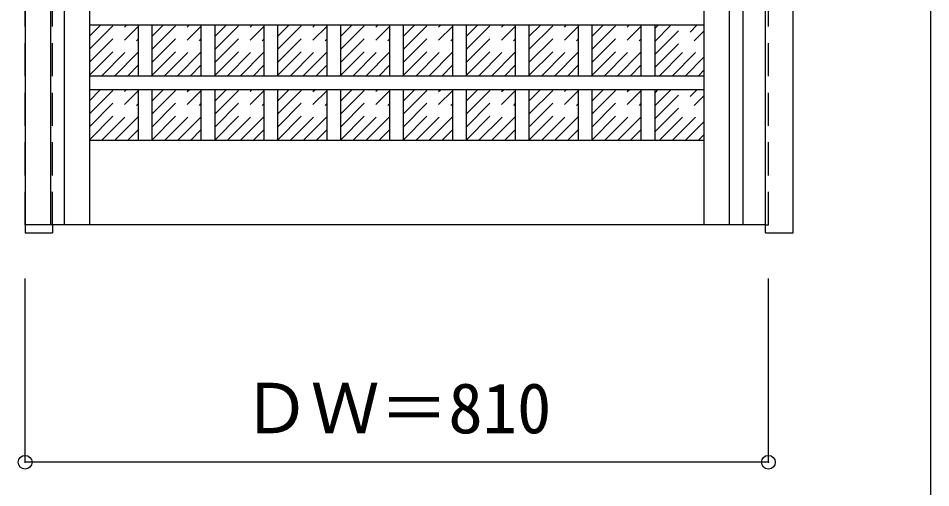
# Model space of a CAD drawing. Units: millimetres, scale not verified. Extents: x -6000 to 5700, y -4307 to 4175.
# Drawn here: x -1516 to -522, y 1140 to 1652 of the extents above; entities that cross this region are included whole.
import ezdxf
from ezdxf.enums import TextEntityAlignment as Align

# ---------------------------------------------------------------- set-up
doc = ezdxf.new("R2010")
doc.units = ezdxf.units.MM
doc.header["$LTSCALE"] = 30
doc.header["$PDMODE"] = 32
doc.header["$PDSIZE"] = 15
doc.linetypes.add('DASHED1', pattern=[1.8, 1.2, -0.6])
for name, color, linetype in [('0-2_扉', 4, 'DASHED1'), ('0-4_枠', 3, 'Continuous'), ('0-B_寸法', 7, 'Continuous'), ('0-C_ハッチ', 4, 'DASHED1'), ('F-1_枠', 6, 'Continuous')]:
    doc.layers.add(name, color=color, linetype=linetype)
doc.styles.add('ＭＳ ゴシック', font='')
doc.styles.get('ＭＳ ゴシック').set_extended_font_data('MS Gothic')

msp = doc.modelspace()

# ---------------------------------------------------------------- linework, layer by layer
at = {"layer": '0-2_扉', "color": 3, "linetype": 'Continuous'}
for p in [(-1509, 3409.5), (-702, 1426.5)]:
    msp.add_line(p, (-1509, 1426.5), dxfattribs=at)
at = {"layer": '0-2_扉'}
msp.add_lwpolyline([(-702, 1426.5), (-699, 1426.5), (-699, 3409.5)], dxfattribs=at)
at = {"layer": '0-4_枠'}
for p, q in [((-672, 1418), (-672, 3453)), ((-702, 1418), (-702, 3423)), ((-1509, 1426.5), (-1509, 1418)), ((-1479, 1426.5), (-1479, 1418)), ((-1509, 1418), (-1479, 1418)), ((-702, 1418), (-672, 1418))]:
    msp.add_line(p, q, dxfattribs=at)
at = {"layer": '0-4_枠', "color": 4, "linetype": 'DASHED1'}
for p, q in [((-1509, 1426.5), (-1509, 3423)), ((-1479, 1426.5), (-1479, 3423))]:
    msp.add_line(p, q, dxfattribs=at)
at = {"layer": '0-B_寸法', "color": 4}
for p, q in [((-1509, 1168), (-1509, 1368)), ((-699, 1168), (-699, 1368)), ((-699, 1168), (-1509, 1168))]:
    msp.add_line(p, q, dxfattribs=at)
at = {"layer": '0-B_寸法'}
for p in [(-1509, 1168), (-699, 1168)]:
    msp.add_point(p, dxfattribs=at)
at = {"layer": '0-C_ハッチ', "color": 3, "linetype": 'Continuous'}
for p, q in [((-1481.5, 3409.5), (-1481.5, 1426.5)), ((-1466.5, 3409.5), (-1466.5, 1426.5)), ((-741.5, 1426.5), (-741.5, 3409.5)), ((-726.5, 1426.5), (-726.5, 3409.5)), ((-769, 1644.1), (-1439, 1644.1)), ((-1385.5, 1588.7), (-1385.5, 1644.1)), ((-1370.5, 1588.7), (-1370.5, 1644.1)), ((-1317, 1588.7), (-1317, 1644.1)), ((-1302, 1588.7), (-1302, 1644.1)), ((-1248.5, 1588.7), (-1248.5, 1644.1)), ((-1233.5, 1588.7), (-1233.5, 1644.1)), ((-1180, 1588.7), (-1180, 1644.1)), ((-1165, 1588.7), (-1165, 1644.1)), ((-1111.5, 1588.7), (-1111.5, 1644.1)), ((-1096.5, 1588.7), (-1096.5, 1644.1)), ((-1043, 1588.7), (-1043, 1644.1)), ((-1028, 1588.7), (-1028, 1644.1)), ((-974.5, 1588.7), (-974.5, 1644.1)), ((-959.5, 1588.7), (-959.5, 1644.1)), ((-906, 1588.7), (-906, 1644.1)), ((-891, 1588.7), (-891, 1644.1)), ((-837.5, 1588.7), (-837.5, 1644.1)), ((-822.5, 1588.7), (-822.5, 1644.1)), ((-769, 1588.7), (-1439, 1588.7)), ((-769, 1573.7), (-1439, 1573.7)), ((-1385.5, 1518.5), (-1385.5, 1573.7)), ((-1370.5, 1518.5), (-1370.5, 1573.7)), ((-1317, 1518.5), (-1317, 1573.7)), ((-1302, 1518.5), (-1302, 1573.7)), ((-1248.5, 1518.5), (-1248.5, 1573.7)), ((-1233.5, 1518.5), (-1233.5, 1573.7)), ((-1180, 1518.5), (-1180, 1573.7)), ((-1165, 1518.5), (-1165, 1573.7)), ((-1111.5, 1518.5), (-1111.5, 1573.7)), ((-1096.5, 1518.5), (-1096.5, 1573.7)), ((-1043, 1518.5), (-1043, 1573.7)), ((-1028, 1518.5), (-1028, 1573.7)), ((-974.5, 1518.5), (-974.5, 1573.7)), ((-959.5, 1518.5), (-959.5, 1573.7)), ((-906, 1518.5), (-906, 1573.7)), ((-891, 1518.5), (-891, 1573.7)), ((-837.5, 1518.5), (-837.5, 1573.7)), ((-822.5, 1518.5), (-822.5, 1573.7))]:
    msp.add_line(p, q, dxfattribs=at)
at = {"layer": '0-C_ハッチ', "color": 7, "linetype": 'Continuous'}
for p, q in [((-1439, 3409.5), (-1439, 1426.5)), ((-769, 1426.5), (-769, 3409.5)), ((-769, 1518.5), (-1439, 1518.5))]:
    msp.add_line(p, q, dxfattribs=at)
at = {"layer": '0-C_ハッチ'}
for p, q in [((-1439, 1603.79), (-1398.69, 1644.1)), ((-1439, 1617.93), (-1412.83, 1644.1)), ((-1439, 1632.08), (-1426.98, 1644.1)), ((-1439, 1589.65), (-1385.5, 1643.15)), ((-1370.5, 1603.79), (-1330.19, 1644.1)), ((-1370.5, 1617.93), (-1344.33, 1644.1)), ((-1370.5, 1632.08), (-1358.48, 1644.1)), ((-1370.5, 1589.65), (-1317, 1643.15)), ((-1302, 1603.79), (-1261.69, 1644.1)), ((-1302, 1617.93), (-1275.83, 1644.1)), ((-1302, 1632.08), (-1289.98, 1644.1)), ((-1302, 1589.65), (-1248.5, 1643.15)), ((-1233.5, 1603.79), (-1193.19, 1644.1)), ((-1233.5, 1617.93), (-1207.33, 1644.1)), ((-1233.5, 1632.08), (-1221.48, 1644.1)), ((-1233.5, 1589.65), (-1180, 1643.15)), ((-1165, 1603.79), (-1124.69, 1644.1)), ((-1165, 1617.93), (-1138.83, 1644.1)), ((-1165, 1632.08), (-1152.98, 1644.1)), ((-1165, 1589.65), (-1111.5, 1643.15)), ((-1096.5, 1603.79), (-1056.19, 1644.1)), ((-1096.5, 1617.93), (-1070.33, 1644.1)), ((-1096.5, 1632.08), (-1084.48, 1644.1)), ((-1096.5, 1589.65), (-1043, 1643.15)), ((-1028, 1603.79), (-987.69, 1644.1)), ((-1028, 1617.93), (-1001.83, 1644.1)), ((-1028, 1632.08), (-1015.98, 1644.1)), ((-1028, 1589.65), (-974.5, 1643.15)), ((-959.5, 1603.79), (-919.19, 1644.1)), ((-959.5, 1617.93), (-933.33, 1644.1)), ((-959.5, 1632.08), (-947.48, 1644.1)), ((-959.5, 1589.65), (-906, 1643.15)), ((-891, 1603.79), (-850.69, 1644.1)), ((-891, 1617.93), (-864.83, 1644.1)), ((-891, 1632.08), (-878.98, 1644.1)), ((-891, 1589.65), (-837.5, 1643.15)), ((-822.5, 1598.42), (-776.82, 1644.1)), ((-822.5, 1612.56), (-790.96, 1644.1)), ((-822.5, 1626.7), (-805.1, 1644.1)), ((-822.5, 1640.84), (-819.24, 1644.1)), ((-818.08, 1588.7), (-769, 1637.78)), ((-1425.81, 1588.7), (-1385.5, 1629.01)), ((-1357.31, 1588.7), (-1317, 1629.01)), ((-1288.81, 1588.7), (-1248.5, 1629.01)), ((-1220.31, 1588.7), (-1180, 1629.01)), ((-1151.81, 1588.7), (-1111.5, 1629.01)), ((-1083.31, 1588.7), (-1043, 1629.01)), ((-1014.81, 1588.7), (-974.5, 1629.01)), ((-946.31, 1588.7), (-906, 1629.01)), ((-877.81, 1588.7), (-837.5, 1629.01)), ((-803.93, 1588.7), (-769, 1623.63)), ((-1411.67, 1588.7), (-1385.5, 1614.87)), ((-1343.17, 1588.7), (-1317, 1614.87)), ((-1274.67, 1588.7), (-1248.5, 1614.87)), ((-1206.17, 1588.7), (-1180, 1614.87)), ((-1137.67, 1588.7), (-1111.5, 1614.87)), ((-1069.17, 1588.7), (-1043, 1614.87)), ((-1000.67, 1588.7), (-974.5, 1614.87)), ((-932.17, 1588.7), (-906, 1614.87)), ((-863.67, 1588.7), (-837.5, 1614.87)), ((-789.79, 1588.7), (-769, 1609.49)), ((-1397.52, 1588.7), (-1385.5, 1600.72)), ((-1329.02, 1588.7), (-1317, 1600.72)), ((-1260.52, 1588.7), (-1248.5, 1600.72)), ((-1192.02, 1588.7), (-1180, 1600.72)), ((-1123.52, 1588.7), (-1111.5, 1600.72)), ((-1055.02, 1588.7), (-1043, 1600.72)), ((-986.52, 1588.7), (-974.5, 1600.72)), ((-918.02, 1588.7), (-906, 1600.72)), ((-849.52, 1588.7), (-837.5, 1600.72)), ((-775.65, 1588.7), (-769, 1595.35)), ((-1439, 1533.49), (-1398.79, 1573.7)), ((-1439, 1547.63), (-1412.93, 1573.7)), ((-1439, 1561.78), (-1427.08, 1573.7)), ((-1439, 1519.35), (-1385.5, 1572.85)), ((-1370.5, 1533.49), (-1330.29, 1573.7)), ((-1370.5, 1547.63), (-1344.43, 1573.7)), ((-1370.5, 1561.78), (-1358.58, 1573.7)), ((-1370.5, 1519.35), (-1317, 1572.85)), ((-1302, 1533.49), (-1261.79, 1573.7)), ((-1302, 1547.63), (-1275.93, 1573.7)), ((-1302, 1561.78), (-1290.08, 1573.7)), ((-1302, 1519.35), (-1248.5, 1572.85)), ((-1233.5, 1533.49), (-1193.29, 1573.7)), ((-1233.5, 1547.63), (-1207.43, 1573.7)), ((-1233.5, 1561.78), (-1221.58, 1573.7)), ((-1233.5, 1519.35), (-1180, 1572.85)), ((-1165, 1533.49), (-1124.79, 1573.7)), ((-1165, 1547.63), (-1138.93, 1573.7)), ((-1165, 1561.78), (-1153.08, 1573.7)), ((-1165, 1519.35), (-1111.5, 1572.85)), ((-1096.5, 1533.49), (-1056.29, 1573.7)), ((-1096.5, 1547.63), (-1070.43, 1573.7)), ((-1096.5, 1561.78), (-1084.58, 1573.7)), ((-1096.5, 1519.35), (-1043, 1572.85)), ((-1028, 1533.49), (-987.79, 1573.7)), ((-1028, 1547.63), (-1001.93, 1573.7)), ((-1028, 1561.78), (-1016.08, 1573.7)), ((-1028, 1519.35), (-974.5, 1572.85)), ((-959.5, 1533.49), (-919.29, 1573.7)), ((-959.5, 1547.63), (-933.43, 1573.7)), ((-959.5, 1561.78), (-947.58, 1573.7)), ((-959.5, 1519.35), (-906, 1572.85)), ((-891, 1533.49), (-850.79, 1573.7)), ((-891, 1547.63), (-864.93, 1573.7)), ((-891, 1561.78), (-879.08, 1573.7)), ((-891, 1519.35), (-837.5, 1572.85)), ((-822.5, 1528.12), (-776.92, 1573.7)), ((-822.5, 1542.26), (-791.06, 1573.7)), ((-822.5, 1556.4), (-805.2, 1573.7)), ((-822.5, 1570.54), (-819.34, 1573.7)), ((-817.98, 1518.5), (-769, 1567.48)), ((-1425.71, 1518.5), (-1385.5, 1558.71)), ((-1357.21, 1518.5), (-1317, 1558.71)), ((-1288.71, 1518.5), (-1248.5, 1558.71)), ((-1220.21, 1518.5), (-1180, 1558.71)), ((-1151.71, 1518.5), (-1111.5, 1558.71)), ((-1083.21, 1518.5), (-1043, 1558.71)), ((-1014.71, 1518.5), (-974.5, 1558.71)), ((-946.21, 1518.5), (-906, 1558.71)), ((-877.71, 1518.5), (-837.5, 1558.71)), ((-803.83, 1518.5), (-769, 1553.33)), ((-1411.57, 1518.5), (-1385.5, 1544.57)), ((-1343.07, 1518.5), (-1317, 1544.57)), ((-1274.57, 1518.5), (-1248.5, 1544.57)), ((-1206.07, 1518.5), (-1180, 1544.57)), ((-1137.57, 1518.5), (-1111.5, 1544.57)), ((-1069.07, 1518.5), (-1043, 1544.57)), ((-1000.57, 1518.5), (-974.5, 1544.57)), ((-932.07, 1518.5), (-906, 1544.57)), ((-863.57, 1518.5), (-837.5, 1544.57)), ((-789.69, 1518.5), (-769, 1539.19)), ((-1397.42, 1518.5), (-1385.5, 1530.42)), ((-1328.92, 1518.5), (-1317, 1530.42)), ((-1260.42, 1518.5), (-1248.5, 1530.42)), ((-1191.92, 1518.5), (-1180, 1530.42)), ((-1123.42, 1518.5), (-1111.5, 1530.42)), ((-1054.92, 1518.5), (-1043, 1530.42)), ((-986.42, 1518.5), (-974.5, 1530.42)), ((-917.92, 1518.5), (-906, 1530.42)), ((-849.42, 1518.5), (-837.5, 1530.42)), ((-775.55, 1518.5), (-769, 1525.05))]:
    msp.add_line(p, q, dxfattribs=at)
at = {"layer": 'F-1_枠'}
msp.add_line((-522, -3790), (-522, 4175), dxfattribs=at)

# ---------------------------------------------------------------- texts
at = {"layer": '0-B_寸法', "style": 'ＭＳ ゴシック'}
msp.add_text('ＤＷ＝810', height=54.99, dxfattribs=at).set_placement((-1272.75, 1183), align=Align.BOTTOM_LEFT)

doc.saveas('drawing.dxf')
